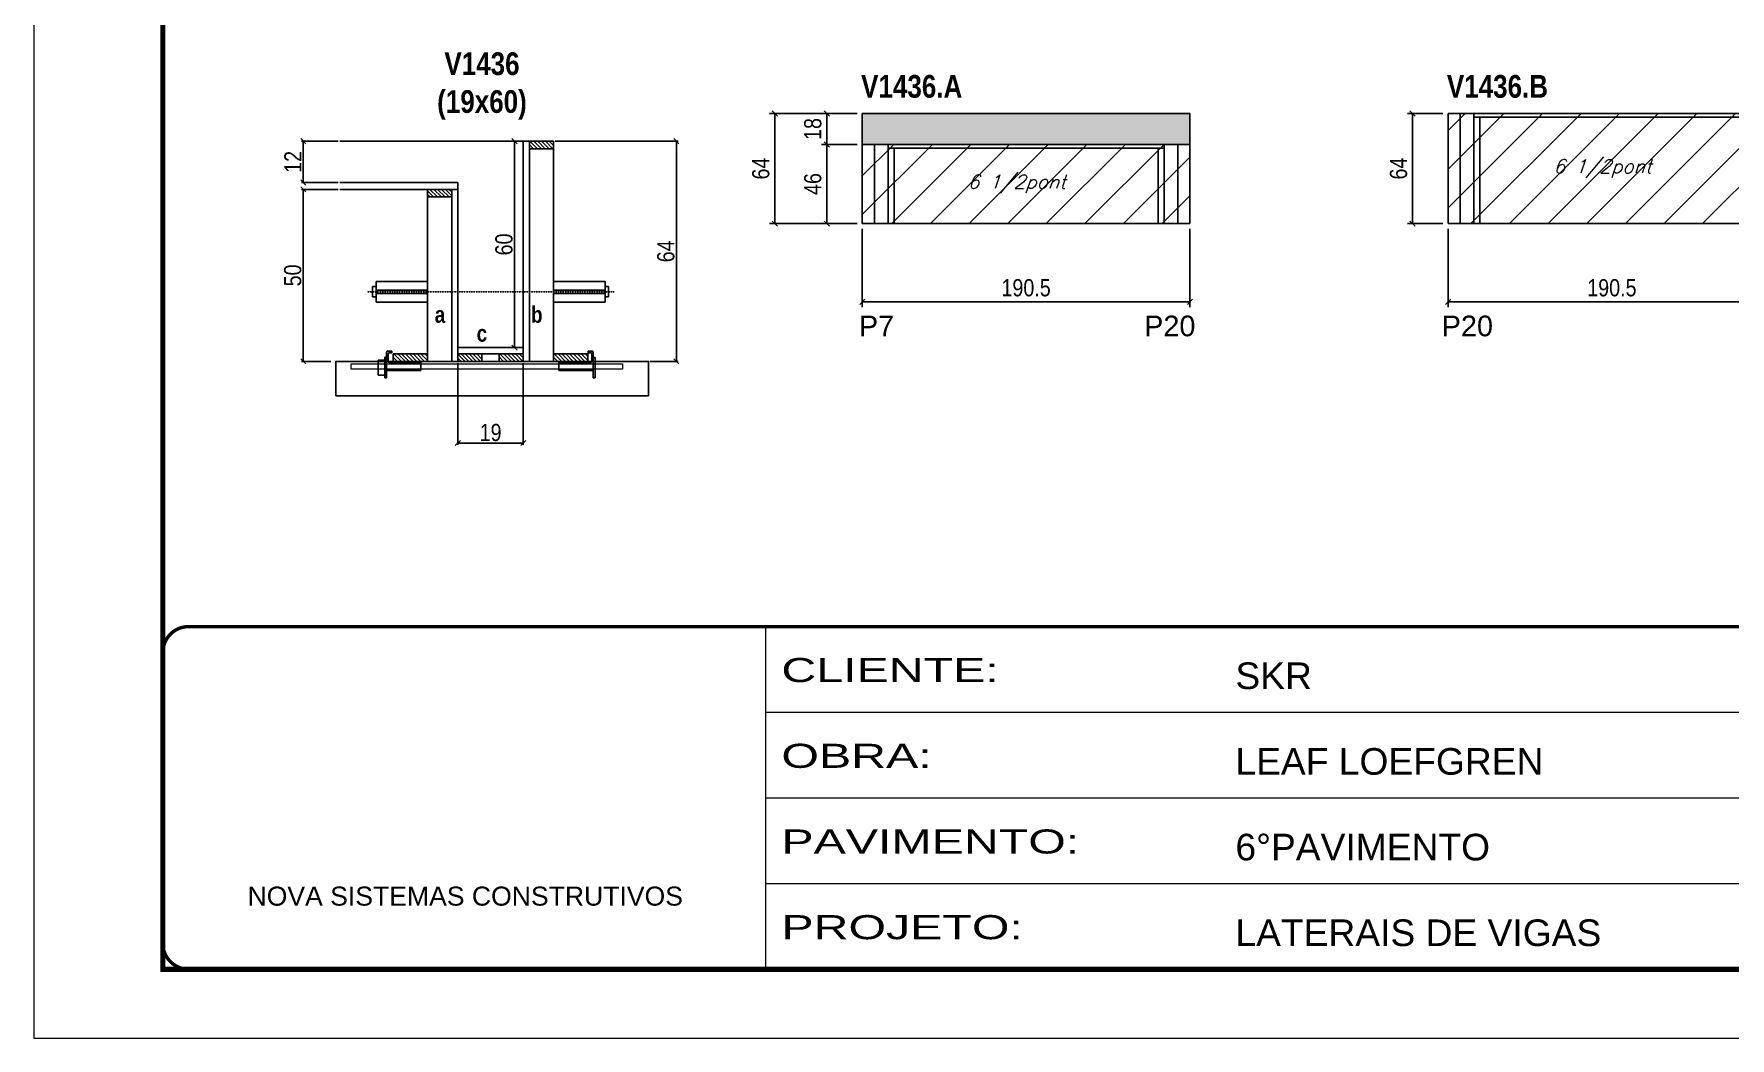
# Model space of a CAD drawing. Extents: x 3309 to 9563, y -2522 to 14608.
# Drawn here: x 8078 to 9064, y 6666 to 7250 of the extents above; entities that cross this region are included whole.
import ezdxf

# ---------------------------------------------------------------- set-up
doc = ezdxf.new("R2010")
doc.units = 0
for name, pattern in [('CONTINUO', [0]), ('DASHED', [0.75, 0.5, -0.25]), ('HIDDEN', [0.375, 0.25, -0.125])]:
    doc.linetypes.add(name, pattern=pattern)
for name, color, linetype in [('5', 5, 'Continuous'), ('barrote', 251, 'Continuous'), ('COTA', 241, 'Continuous'), ('detalhes', 4, 'Continuous'), ('NOMENCLATURA', 7, 'Continuous'), ('Painéis', 200, 'Continuous'), ('presilha', 1, 'Continuous'), ('SARR_2.2x10', 60, 'Continuous'), ('SARR_2.2x7', 40, 'Continuous'), ('SARR_3.5x7', 81, 'Continuous'), ('TENSOR', 3, 'Continuous'), ('texto', 7, 'Continuous')]:
    doc.layers.add(name, color=color, linetype=linetype)
for name, color, linetype, lineweight in [('CONCRETO', 251, 'Continuous', 25), ('Folhas', 255, 'Continuous', 9), ('Hachura', 251, 'Continuous', 9), ('SARRAFO DE PRESSAO', 251, 'DASHED', 9), ('SCO-___-LAJ', 2, 'Continuous', 0)]:
    doc.layers.add(name, color=color, linetype=linetype, lineweight=lineweight)
doc.styles.add('ARIAL', font='arial.ttf')
doc.styles.add('COTA TECNICA', font='techl___.ttf', dxfattribs={"height": 10})
doc.styles.add('COTA TECNICA 2X', font='techl___.ttf', dxfattribs={"height": 10})
doc.styles.add('Romans', font='romans.shx')
doc.styles.get("Standard").update_dxf_attribs({"font": 'arial.ttf'})
doc.styles.add('TECNICA', font='techb___.ttf', dxfattribs={"height": 10})
doc.styles.add('Tecnologia', font='')
doc.styles.get('Tecnologia').set_extended_font_data('Forgotten Futurist')
doc.dimstyles.new('PAINEL', dxfattribs={"dimtxt": 10, "dimasz": 3, "dimexe": 3, "dimexo": 3, "dimgap": 3, "dimtad": 1, "dimdec": 1, "dimzin": 12, "dimdsep": 46, "dimtxsty": 'COTA TECNICA', "dimblk1": 'OBLIQUE', "dimblk2": 'OBLIQUE', "dimsah": 1, "dimcen": 0.9, "dimclrd": 4, "dimclre": 4, "dimclrt": 240, "dimadec": 1, "dimazin": 3, "dimtfac": 1, "dimtdec": 1, "dimtmove": 0, "dimatfit": 3, "dimfxl": 1, "dimtolj": 1, "dimtzin": 12, "dimarcsym": 0})
doc.dimstyles.new('SECAO', dxfattribs={"dimscale": 0.333333, "dimtxt": 5, "dimasz": 9, "dimexe": 3, "dimexo": 3, "dimgap": 3, "dimtad": 1, "dimdec": 1, "dimlfac": 0.5, "dimzin": 12, "dimdsep": 46, "dimtxsty": 'COTA TECNICA 2X', "dimblk1": 'OBLIQUE', "dimblk2": 'OBLIQUE', "dimsah": 1, "dimcen": 0.9, "dimclrd": 4, "dimclre": 4, "dimclrt": 240, "dimadec": 1, "dimazin": 3, "dimtfac": 1, "dimtdec": 1, "dimtmove": 0, "dimatfit": 3, "dimfxl": 1, "dimtolj": 1, "dimtzin": 12, "dimarcsym": 0})
pattern_1 = [(135, (41559.9629, -116452.3423), (-1.122532015, -1.122532015), [])]

# ---------------------------------------------------------------- blocks, each defined once
blk = doc.blocks.new('9999999999')
at = {"color": 30, "linetype": 'CONTINUO'}
for p, q in [((98564.56, 34230.21), (98564.56, 34429.45)), ((98564.56, 34379.64), (99583.98, 34379.64)), ((98564.56, 34329.83), (99487.98, 34329.83)), ((98564.56, 34280.02), (99487.98, 34280.02))]:
    blk.add_line(p, q, dxfattribs=at)
at = {"color": 30, "linetype": 'CONTINUO', "const_width": 2}
blk.add_lwpolyline([(99583.98, 34230.21), (99583.98, 34414.45, 0.414214), (99568.98, 34429.45), (98228.98, 34429.45, 0.414214), (98213.98, 34414.45), (98213.98, 34245.21, 0.414214), (98228.98, 34230.21), (99583.98, 34230.21)], format="xyb", dxfattribs=at)
at = {"layer": 'Folhas'}
blk.add_lwpolyline([(98138.98, 34190.21), (99623.98, 34190.21), (99623.98, 35240.21), (98138.98, 35240.21)], close=True, dxfattribs=at)
at = {"layer": 'Folhas', "color": 30, "const_width": 3}
blk.add_lwpolyline([(98213.98, 34230.21), (99583.98, 34230.21), (99583.98, 35200.21), (98213.98, 35200.21)], close=True, dxfattribs=at)
at = {"color": 7, "linetype": 'Continuous', "ltscale": 5, "style": 'ARIAL'}
for s, height, p in [('SKR', 15.483, (98837.68, 34393.13)), ('LEAF LOEFGREN', 15.4829, (98837.68, 34343.32)), ('6°PAVIMENTO', 15.4829, (98837.68, 34293.51)), ('NOVA SISTEMAS CONSTRUTIVOS', 11.0592, (98263.19, 34267.21)), ('LATERAIS DE VIGAS', 15.4829, (98837.68, 34243.7))]:
    blk.add_text(s, height=height, dxfattribs=at).set_placement(p)
at = {"layer": 'Folhas', "color": 7, "style": 'Tecnologia', "width": 1.5}
for s, p in [('CLIENTE:', (98573.65, 34397.17)), ('OBRA:', (98573.65, 34347.31)), ('PAVIMENTO:', (98573.65, 34297.5)), ('PROJETO:', (98573.65, 34247.69))]:
    blk.add_text(s, height=14, dxfattribs=at).set_placement(p)
blk = doc.blocks.new('_Oblique')
at = {"color": 0, "linetype": 'ByBlock', "lineweight": -2}
blk.add_line((-0.5, -0.5), (0.5, 0.5), dxfattribs=at)
blk = doc.blocks.new('*D2450')
at = {"layer": 'COTA', "color": 4, "lineweight": -2, "transparency": 16777216}
for p, q in [((8324.42, 7058.83), (8324.42, 7011.36)), ((8362.42, 7058.83), (8362.42, 7011.36)), ((8362.42, 7012.36), (8324.42, 7012.36))]:
    blk.add_line(p, q, dxfattribs=at)
at = {"layer": 'Defpoints', "color": 0, "transparency": 16777216}
for p in [(8324.42, 7059.83), (8362.42, 7059.83), (8324.42, 7012.36)]:
    blk.add_point(p, dxfattribs=at)
at = {"layer": 'COTA', "color": 4, "lineweight": -2, "transparency": 16777216, "xscale": 3, "yscale": 3, "zscale": 3, "rotation": 180}
blk.add_blockref('_Oblique', (8324.42, 7012.36), dxfattribs=at)
at = {"layer": 'COTA', "color": 4, "lineweight": -2, "transparency": 16777216, "xscale": 3, "yscale": 3, "zscale": 3}
blk.add_blockref('_Oblique', (8362.42, 7012.36), dxfattribs=at)
at = {"layer": 'COTA', "color": 240, "transparency": 16777216, "insert": (8343.42, 7018.44), "char_height": 10, "attachment_point": 5, "style": 'COTA TECNICA 2X'}
blk.add_mtext('\\A1;19', dxfattribs=at)
blk = doc.blocks.new('PRESILHA METÁLICA 1')
at = {"layer": 'presilha'}
for p, q in [((6, 15.5), (7.5, 15.5)), ((6, -2.5), (6, 15.5)), ((7.5, 10.6), (7.5, 19.9)), ((7.5, 15.5), (7.5, -2.5)), ((12, 21), (8.6, 21)), ((9, 11.6), (9, 18.9)), ((12, 19.5), (9.6, 19.5)), ((12, 21), (12, 19.5)), ((0, 13), (6, 13)), ((0, 13), (0, 0)), ((6, 0), (0, 0)), ((6, 13), (6, 0)), ((37.5, 4.1), (7.5, 4.1)), ((37.5, 11), (9.6, 11)), ((37.5, 11), (37.5, 4.1)), ((7.5, -2.5), (6, -2.5))]:
    blk.add_line(p, q, dxfattribs=at)
for centre, radius, start, end in [((8.6, 19.9), 1.14, 90, 180), ((9.6, 18.9), 0.57, 90, 180), ((9.6, 11.6), 0.57, 180, 270)]:
    blk.add_arc(centre, radius, start, end, dxfattribs=at)
blk = doc.blocks.new('PRESILHA METÁLICA 2')
at = {"layer": 'presilha'}
for p, q in [((-5.2, 23.5), (-5.2, 22)), ((-5.2, 23.5), (-1.9, 23.5)), ((-5.2, 22), (-2.8, 22)), ((-2.2, 14.1), (-2.2, 21.4)), ((0.8, 18), (-0.8, 18)), ((-0.8, 18), (-0.8, 0)), ((-0.8, 14.6), (-0.8, 22.4)), ((0.8, 0), (0.8, 18)), ((-30.8, 13.5), (-30.8, 6.6)), ((-30.8, 13.5), (-2.8, 13.5)), ((-30.8, 6.6), (-0.8, 6.6)), ((-0.8, 0), (0.8, 0))]:
    blk.add_line(p, q, dxfattribs=at)
for centre, radius, start, end in [((-2.8, 21.4), 0.57, 0, 90), ((-1.9, 22.4), 1.14, 0, 90), ((-2.8, 14.1), 0.57, 270, 0)]:
    blk.add_arc(centre, radius, start, end, dxfattribs=at)
blk = doc.blocks.new('*D2451')
at = {"layer": 'COTA', "color": 4, "lineweight": -2, "transparency": 16777216}
for p, q in [((8381.02, 7187.83), (8452.47, 7187.83)), ((8451.47, 7187.83), (8451.47, 7059.83)), ((8436.24, 7059.83), (8452.47, 7059.83))]:
    blk.add_line(p, q, dxfattribs=at)
at = {"layer": 'Defpoints', "color": 0, "transparency": 16777216}
for p in [(8380.02, 7187.83), (8435.24, 7059.83), (8451.47, 7059.83)]:
    blk.add_point(p, dxfattribs=at)
at = {"layer": 'COTA', "color": 4, "lineweight": -2, "transparency": 16777216, "xscale": 3, "yscale": 3, "zscale": 3}
for p, rotation in [((8451.47, 7187.83), 90), ((8451.47, 7059.83), 270)]:
    blk.add_blockref('_Oblique', p, dxfattribs=dict(at, rotation=rotation))
at = {"layer": 'COTA', "color": 240, "transparency": 16777216, "insert": (8445.37, 7123.83), "char_height": 10, "attachment_point": 5, "rotation": 90, "style": 'COTA TECNICA 2X'}
blk.add_mtext('\\A1;64', dxfattribs=at)
blk = doc.blocks.new('*D2452')
at = {"layer": 'COTA', "color": 4, "lineweight": -2, "transparency": 16777216}
for p, q in [((8254.73, 7159.83), (8233.51, 7159.83)), ((8234.51, 7159.83), (8234.51, 7059.83)), ((8250.61, 7059.83), (8233.51, 7059.83))]:
    blk.add_line(p, q, dxfattribs=at)
at = {"layer": 'Defpoints', "color": 0, "transparency": 16777216}
for p in [(8255.73, 7159.83), (8234.51, 7059.83), (8251.61, 7059.83)]:
    blk.add_point(p, dxfattribs=at)
at = {"layer": 'COTA', "color": 4, "lineweight": -2, "transparency": 16777216, "xscale": 3, "yscale": 3, "zscale": 3}
for p, rotation in [((8234.51, 7159.83), 90), ((8234.51, 7059.83), 270)]:
    blk.add_blockref('_Oblique', p, dxfattribs=dict(at, rotation=rotation))
at = {"layer": 'COTA', "color": 240, "transparency": 16777216, "insert": (8228.4, 7109.83), "char_height": 10, "attachment_point": 5, "rotation": 90, "style": 'COTA TECNICA 2X'}
blk.add_mtext('\\A1;50', dxfattribs=at)
blk = doc.blocks.new('*D2453')
at = {"layer": 'COTA', "color": 4, "lineweight": -2, "transparency": 16777216}
for p, q in [((8361.42, 7187.83), (8356.35, 7187.83)), ((8357.35, 7067.83), (8357.35, 7187.83)), ((8361.42, 7067.83), (8356.35, 7067.83))]:
    blk.add_line(p, q, dxfattribs=at)
at = {"layer": 'Defpoints', "color": 0, "transparency": 16777216}
for p in [(8357.35, 7187.83), (8362.42, 7187.83), (8362.42, 7067.83)]:
    blk.add_point(p, dxfattribs=at)
at = {"layer": 'COTA', "color": 4, "lineweight": -2, "transparency": 16777216, "xscale": 3, "yscale": 3, "zscale": 3}
for p, rotation in [((8357.35, 7187.83), 90), ((8357.35, 7067.83), 270)]:
    blk.add_blockref('_Oblique', p, dxfattribs=dict(at, rotation=rotation))
at = {"layer": 'COTA', "color": 240, "transparency": 16777216, "insert": (8351.25, 7127.83), "char_height": 10, "attachment_point": 5, "rotation": 90, "style": 'COTA TECNICA 2X'}
blk.add_mtext('\\A1;60', dxfattribs=at)
blk = doc.blocks.new('*D2454')
at = {"layer": 'COTA', "color": 4, "lineweight": -2, "transparency": 16777216}
for p, q in [((8254.73, 7187.83), (8233.51, 7187.83)), ((8234.51, 7163.83), (8234.51, 7187.83)), ((8254.73, 7163.83), (8233.51, 7163.83))]:
    blk.add_line(p, q, dxfattribs=at)
at = {"layer": 'Defpoints', "color": 0, "transparency": 16777216}
for p in [(8234.51, 7187.83), (8255.73, 7187.83), (8255.73, 7163.83)]:
    blk.add_point(p, dxfattribs=at)
at = {"layer": 'COTA', "color": 4, "lineweight": -2, "transparency": 16777216, "xscale": 3, "yscale": 3, "zscale": 3}
for p, rotation in [((8234.51, 7187.83), 90), ((8234.51, 7163.83), 270)]:
    blk.add_blockref('_Oblique', p, dxfattribs=dict(at, rotation=rotation))
at = {"layer": 'COTA', "color": 240, "transparency": 16777216, "insert": (8228.45, 7175.83), "char_height": 10, "attachment_point": 5, "rotation": 90, "style": 'COTA TECNICA 2X'}
blk.add_mtext('\\A1;12', dxfattribs=at)
blk = doc.blocks.new('*D2457')
at = {"layer": 'COTA', "color": 4, "lineweight": -2, "transparency": 16777216}
for p, q in [((8556.6, 7185.95), (8535.92, 7185.95)), ((8538.92, 7139.95), (8538.92, 7185.95)), ((8556.6, 7139.95), (8535.92, 7139.95))]:
    blk.add_line(p, q, dxfattribs=at)
at = {"layer": 'Defpoints', "color": 0, "transparency": 16777216}
for p in [(8538.92, 7185.95), (8559.6, 7185.95), (8559.6, 7139.95)]:
    blk.add_point(p, dxfattribs=at)
at = {"layer": 'COTA', "color": 4, "lineweight": -2, "transparency": 16777216, "xscale": 3, "yscale": 3, "zscale": 3}
for p, rotation in [((8538.92, 7185.95), 90), ((8538.92, 7139.95), 270)]:
    blk.add_blockref('_Oblique', p, dxfattribs=dict(at, rotation=rotation))
at = {"layer": 'COTA', "color": 240, "transparency": 16777216, "insert": (8530.82, 7162.95), "char_height": 10, "attachment_point": 5, "rotation": 90, "style": 'COTA TECNICA'}
blk.add_mtext('\\A1;46', dxfattribs=at)
blk = doc.blocks.new('*D2458')
at = {"layer": 'COTA', "color": 4, "lineweight": -2, "transparency": 16777216}
for p, q in [((8559.6, 7136.95), (8559.6, 7091.45)), ((8750.1, 7136.95), (8750.1, 7091.45)), ((8559.6, 7094.45), (8750.1, 7094.45))]:
    blk.add_line(p, q, dxfattribs=at)
at = {"layer": 'Defpoints', "color": 0, "transparency": 16777216}
for p in [(8559.6, 7139.95), (8750.1, 7139.95), (8750.1, 7094.45)]:
    blk.add_point(p, dxfattribs=at)
at = {"layer": 'COTA', "color": 4, "lineweight": -2, "transparency": 16777216, "xscale": 3, "yscale": 3, "zscale": 3, "rotation": 180}
blk.add_blockref('_Oblique', (8559.6, 7094.45), dxfattribs=at)
at = {"layer": 'COTA', "color": 4, "lineweight": -2, "transparency": 16777216, "xscale": 3, "yscale": 3, "zscale": 3}
blk.add_blockref('_Oblique', (8750.1, 7094.45), dxfattribs=at)
at = {"layer": 'COTA', "color": 240, "transparency": 16777216, "insert": (8654.85, 7102.59), "char_height": 10, "attachment_point": 5, "style": 'COTA TECNICA'}
blk.add_mtext('\\A1;190.5', dxfattribs=at)
blk = doc.blocks.new('*D2455')
at = {"layer": 'COTA', "color": 4, "lineweight": -2, "transparency": 16777216}
for p, q in [((8556.6, 7203.95), (8535.92, 7203.95)), ((8538.92, 7185.95), (8538.92, 7203.95)), ((8556.6, 7185.95), (8535.92, 7185.95))]:
    blk.add_line(p, q, dxfattribs=at)
at = {"layer": 'Defpoints', "color": 0, "transparency": 16777216}
for p in [(8538.92, 7203.95), (8559.6, 7203.95), (8559.6, 7185.95)]:
    blk.add_point(p, dxfattribs=at)
at = {"layer": 'COTA', "color": 4, "lineweight": -2, "transparency": 16777216, "xscale": 3, "yscale": 3, "zscale": 3}
for p, rotation in [((8538.92, 7203.95), 90), ((8538.92, 7185.95), 270)]:
    blk.add_blockref('_Oblique', p, dxfattribs=dict(at, rotation=rotation))
at = {"layer": 'COTA', "color": 240, "transparency": 16777216, "insert": (8530.83, 7194.95), "char_height": 10, "attachment_point": 5, "rotation": 90, "style": 'COTA TECNICA'}
blk.add_mtext('\\A1;18', dxfattribs=at)
blk = doc.blocks.new('*D2456')
at = {"layer": 'COTA', "color": 4, "lineweight": -2, "transparency": 16777216}
for p, q in [((8556.6, 7203.95), (8505.69, 7203.95)), ((8508.69, 7139.95), (8508.69, 7203.95)), ((8556.6, 7139.95), (8505.69, 7139.95))]:
    blk.add_line(p, q, dxfattribs=at)
at = {"layer": 'Defpoints', "color": 0, "transparency": 16777216}
for p in [(8508.69, 7203.95), (8559.6, 7203.95), (8559.6, 7139.95)]:
    blk.add_point(p, dxfattribs=at)
at = {"layer": 'COTA', "color": 4, "lineweight": -2, "transparency": 16777216, "xscale": 3, "yscale": 3, "zscale": 3}
for p, rotation in [((8508.69, 7203.95), 90), ((8508.69, 7139.95), 270)]:
    blk.add_blockref('_Oblique', p, dxfattribs=dict(at, rotation=rotation))
at = {"layer": 'COTA', "color": 240, "transparency": 16777216, "insert": (8500.59, 7171.95), "char_height": 10, "attachment_point": 5, "rotation": 90, "style": 'COTA TECNICA'}
blk.add_mtext('\\A1;64', dxfattribs=at)
blk = doc.blocks.new('*D2459')
at = {"layer": 'COTA', "color": 4, "lineweight": -2, "transparency": 16777216}
for p, q in [((8897.24, 7203.95), (8876.55, 7203.95)), ((8879.55, 7139.95), (8879.55, 7203.95)), ((8897.24, 7139.95), (8876.55, 7139.95))]:
    blk.add_line(p, q, dxfattribs=at)
at = {"layer": 'Defpoints', "color": 0, "transparency": 16777216}
for p in [(8879.55, 7203.95), (8900.24, 7203.95), (8900.24, 7139.95)]:
    blk.add_point(p, dxfattribs=at)
at = {"layer": 'COTA', "color": 4, "lineweight": -2, "transparency": 16777216, "xscale": 3, "yscale": 3, "zscale": 3}
for p, rotation in [((8879.55, 7203.95), 90), ((8879.55, 7139.95), 270)]:
    blk.add_blockref('_Oblique', p, dxfattribs=dict(at, rotation=rotation))
at = {"layer": 'COTA', "color": 240, "transparency": 16777216, "insert": (8871.45, 7171.95), "char_height": 10, "attachment_point": 5, "rotation": 90, "style": 'COTA TECNICA'}
blk.add_mtext('\\A1;64', dxfattribs=at)
blk = doc.blocks.new('*D2460')
at = {"layer": 'COTA', "color": 4, "lineweight": -2, "transparency": 16777216}
for p, q in [((8900.24, 7136.95), (8900.24, 7091.45)), ((9090.74, 7136.95), (9090.74, 7091.45)), ((8900.24, 7094.45), (9090.74, 7094.45))]:
    blk.add_line(p, q, dxfattribs=at)
at = {"layer": 'Defpoints', "color": 0, "transparency": 16777216}
for p in [(8900.24, 7139.95), (9090.74, 7139.95), (9090.74, 7094.45)]:
    blk.add_point(p, dxfattribs=at)
at = {"layer": 'COTA', "color": 4, "lineweight": -2, "transparency": 16777216, "xscale": 3, "yscale": 3, "zscale": 3, "rotation": 180}
blk.add_blockref('_Oblique', (8900.24, 7094.45), dxfattribs=at)
at = {"layer": 'COTA', "color": 4, "lineweight": -2, "transparency": 16777216, "xscale": 3, "yscale": 3, "zscale": 3}
blk.add_blockref('_Oblique', (9090.74, 7094.45), dxfattribs=at)
at = {"layer": 'COTA', "color": 240, "transparency": 16777216, "insert": (8995.49, 7102.59), "char_height": 10, "attachment_point": 5, "style": 'COTA TECNICA'}
blk.add_mtext('\\A1;190.5', dxfattribs=at)

msp = doc.modelspace()

# ---------------------------------------------------------------- hatches: boundary and pattern name
at = {"layer": 'COTA'}
h = msp.add_hatch(dxfattribs=at)
h.set_pattern_fill('AR-CONC', color=256, scale=0.03)
h.set_pattern_definition([(50, (-331.162, -1553.412), (5.46554, -0.4781726), [0.5715, -6.2865]), (355, (-331.162, -1553.412), (-1.0573026, 5.7317054), [0.4572, -5.0292175]), (100.451445, (-330.7065, -1553.4517), (4.4082374, 5.2535326), [0.4857003, -5.3427073]), (46.1842, (-331.162, -1551.888), (8.1323712, -1.26127), [0.85725, -9.42975]), (96.63556, (-330.484, -1551.993), (7.122124, 7.4227837), [0.7285507, -8.014068]), (351.18415, (-331.162, -1551.888), (7.122124, 7.422784), [0.685799, -7.543792]), (21, (-330.4, -1552.269), (4.5484317, -3.067956), [0.5715, -6.2865]), (326, (-330.4, -1552.269), (1.8540609, 5.525639), [0.4572, -5.0292]), (71.451445, (-330.021, -1552.5245), (6.4024926, 2.457683), [0.4857003, -5.3426981]), (37.5, (-331.162, -1553.4118), (0.0926581, 2.53665117), [0, -4.96824, 0, -5.1054, 0, -5.04825]), (7.5, (-331.162, -1553.4118), (2.0045899, 3.00541724), [0, -2.91084, 0, -4.85394, 0, -1.92405]), (327.5, (-332.8613, -1553.4118), (4.06771786, -0.17186232), [0, -1.905, 0, -5.9436, 0, -7.8867]), (317.5, (-333.6233, -1553.4118), (4.4438754, 0.7627947), [0, -2.4765, 0, -3.94716, 0, -5.6007])])
h.paths.add_polyline_path([(8559.6, 7203.95), (8559.6, 7185.95), (8750.1, 7185.95), (8750.1, 7203.95)])
at = {"layer": 'Hachura'}
h = msp.add_hatch(dxfattribs=at)
h.set_pattern_fill('ANSI31', color=256, scale=5)
h.paths.add_polyline_path([(8750.1, 7139.95), (8750.1, 7185.95), (8559.6, 7185.95), (8559.6, 7139.95)])
h.paths.add_polyline_path([(9090.74, 7139.95), (9090.74, 7203.95), (8900.24, 7203.95), (8900.24, 7139.95)])
at = {"layer": 'SARR_2.2x10'}
h = msp.add_hatch(dxfattribs=at)
h.set_pattern_fill('ANSI31', color=256, scale=0.5, angle=90)
h.set_pattern_definition([(135, (41480.3629, -116452.3423), (-1.122532015, -1.122532015), [])])
h.paths.add_polyline_path([(8286.82, 7064.23), (8286.82, 7059.83), (8306.82, 7059.83), (8306.82, 7064.23)])
h = msp.add_hatch(dxfattribs=at)
h.set_pattern_fill('ANSI31', color=256, scale=0.5, angle=90)
h.set_pattern_definition([(135, (41573.5629, -116452.3423), (-1.122532015, -1.122532015), [])])
h.paths.add_polyline_path([(8380.02, 7064.23), (8380.02, 7059.83), (8400.02, 7059.83), (8400.02, 7064.23)])
at = {"layer": 'SARR_2.2x7'}
h = msp.add_hatch(dxfattribs=at)
h.set_pattern_fill('ANSI31', color=256, scale=0.5, angle=90)
h.set_pattern_definition([(135, (41494.3629, -116328.7423), (-1.122532015, -1.122532015), [])])
h.paths.add_polyline_path([(8366.02, 7187.83), (8366.02, 7183.43), (8380.02, 7183.43), (8380.02, 7187.83)])
h = msp.add_hatch(dxfattribs=at)
h.set_pattern_fill('ANSI31', color=256, scale=0.5, angle=90)
h.set_pattern_definition([(135, (41474.3629, -116356.7423), (-1.122532015, -1.122532015), [])])
h.paths.add_polyline_path([(8320.82, 7159.83), (8320.82, 7155.43), (8306.82, 7155.43), (8306.82, 7159.83)])
h = msp.add_hatch(dxfattribs=at)
h.set_pattern_fill('ANSI31', color=256, scale=0.5, angle=90)
h.set_pattern_definition(pattern_1)
h.paths.add_polyline_path([(8338.42, 7059.83), (8338.42, 7064.23), (8324.42, 7064.23), (8324.42, 7059.83)])
h = msp.add_hatch(dxfattribs=at)
h.set_pattern_fill('ANSI31', color=256, scale=0.5, angle=90)
h.set_pattern_definition(pattern_1)
h.paths.add_polyline_path([(8348.42, 7064.23), (8348.42, 7059.83), (8362.42, 7059.83), (8362.42, 7064.23)])

# ---------------------------------------------------------------- linework, layer by layer
at = {"ltscale": 3}
for p, q in [((8274.82, 7103.28), (8274.82, 7097.28)), ((8276.82, 7103.28), (8274.82, 7103.28)), ((8276.82, 7106.28), (8276.82, 7094.28)), ((8276.82, 7106.28), (8306.82, 7106.28)), ((8410.02, 7106.28), (8380.02, 7106.28)), ((8410.02, 7106.28), (8410.02, 7094.28)), ((8412.02, 7103.28), (8410.02, 7103.28)), ((8412.02, 7103.28), (8412.02, 7097.28)), ((8276.82, 7097.28), (8274.82, 7097.28)), ((8306.82, 7101.28), (8276.82, 7101.28)), ((8306.82, 7099.28), (8276.82, 7099.28)), ((8276.82, 7094.28), (8306.82, 7094.28)), ((8380.02, 7101.28), (8410.02, 7101.28)), ((8380.02, 7099.28), (8410.02, 7099.28)), ((8410.02, 7094.28), (8380.02, 7094.28)), ((8410.02, 7097.28), (8412.02, 7097.28))]:
    msp.add_line(p, q, dxfattribs=at)
at = {"layer": 'barrote'}
msp.add_lwpolyline([(8253.37, 7039.83), (8435.29, 7039.83), (8435.29, 7059.83), (8253.37, 7059.83)], close=True, dxfattribs=at)
at = {"layer": 'CONCRETO', "linetype": 'Continuous'}
msp.add_line((8255.73, 7187.83), (8362.42, 7187.83), dxfattribs=at)
at = {"layer": 'COTA'}
for p, q in [((8559.6, 7185.95, 0), (8559.6, 7203.95, 0)), ((8559.6, 7203.95, 0), (8750.1, 7203.95, 0)), ((8750.1, 7203.95, 0), (8750.1, 7185.95, 0))]:
    msp.add_line(p, q, dxfattribs=at)
at = {"layer": 'detalhes', "color": 250}
msp.add_line((8253.37, 7039.83), (8253.37, 7059.83), dxfattribs=at)
at = {"layer": 'Painéis', "linetype": 'ByBlock'}
for p, q in [((8900.24, 7139.95, 0), (8900.24, 7203.95, 0)), ((8900.24, 7203.95, 0), (9090.74, 7203.95, 0)), ((8559.6, 7139.95, 0), (8559.6, 7185.95, 0)), ((8559.6, 7185.95, 0), (8750.1, 7185.95, 0)), ((8750.1, 7185.95, 0), (8750.1, 7139.95, 0)), ((8750.1, 7139.95, 0), (8559.6, 7139.95, 0)), ((9090.74, 7139.95, 0), (8900.24, 7139.95, 0))]:
    msp.add_line(p, q, dxfattribs=at)
at = {"layer": 'Painéis', "linetype": 'Continuous'}
for points in [[(8366.02, 7059.83), (8366.02, 7187.83), (8362.42, 7187.83), (8362.42, 7059.83)], [(8320.82, 7059.83), (8320.82, 7159.83), (8324.42, 7159.83), (8324.42, 7059.83)], [(8362.42, 7067.83), (8324.42, 7067.83), (8324.42, 7064.23), (8362.42, 7064.23)]]:
    msp.add_lwpolyline(points, close=True, dxfattribs=at)
at = {"layer": 'Painéis', "linetype": 'Continuous', "elevation": 0}
msp.add_lwpolyline([(8255.73, 7159.83), (8324.42, 7159.83), (8324.42, 7163.83), (8255.73, 7163.83)], dxfattribs=at)
at = {"layer": 'SARR_2.2x10'}
for points in [[(8286.82, 7064.23), (8306.82, 7064.23), (8306.82, 7059.83), (8286.82, 7059.83)], [(8380.02, 7064.23), (8400.02, 7064.23), (8400.02, 7059.83), (8380.02, 7059.83)]]:
    msp.add_lwpolyline(points, close=True, dxfattribs=at)
at = {"layer": 'SARR_2.2x7', "linetype": 'Continuous'}
for p, q in [((8907.24, 7139.95, 0), (8907.24, 7203.95, 0)), ((8915.24, 7201.75, 0), (9075.74, 7201.75, 0)), ((8566.6, 7139.95, 0), (8566.6, 7185.95, 0)), ((8574.6, 7183.75, 0), (8735.1, 7183.75, 0)), ((8743.1, 7139.95, 0), (8743.1, 7185.95, 0))]:
    msp.add_line(p, q, dxfattribs=at)
at = {"layer": 'SARR_2.2x7', "elevation": 0}
for points in [[(8380.02, 7187.83), (8366.02, 7187.83), (8366.02, 7183.43), (8380.02, 7183.43)], [(8306.82, 7159.83), (8320.82, 7159.83), (8320.82, 7155.43), (8306.82, 7155.43)]]:
    msp.add_lwpolyline(points, close=True, dxfattribs=at)
at = {"layer": 'SARR_2.2x7'}
for points in [[(8324.42, 7064.23), (8338.42, 7064.23), (8338.42, 7059.83), (8324.42, 7059.83)], [(8362.42, 7064.23), (8348.42, 7064.23), (8348.42, 7059.83), (8362.42, 7059.83)]]:
    msp.add_lwpolyline(points, close=True, dxfattribs=at)
at = {"layer": 'SARR_3.5x7'}
for p, q in [((8915.24, 7203.95, 0), (8915.24, 7139.95, 0)), ((8918.74, 7201.75, 0), (8918.74, 7139.95, 0)), ((8574.6, 7185.95, 0), (8574.6, 7139.95, 0)), ((8578.1, 7183.75, 0), (8578.1, 7139.95, 0)), ((8731.6, 7183.75, 0), (8731.6, 7139.95, 0)), ((8735.1, 7185.95, 0), (8735.1, 7139.95, 0))]:
    msp.add_line(p, q, dxfattribs=at)
for points in [[(8366.02, 7183.43), (8380.02, 7183.43), (8380.02, 7059.83), (8366.02, 7059.83)], [(8320.82, 7155.43), (8306.82, 7155.43), (8306.82, 7059.83), (8320.82, 7059.83)]]:
    msp.add_lwpolyline(points, close=True, dxfattribs=at)
at = {"layer": 'SCO-___-LAJ', "color": 1}
msp.add_lwpolyline([(8262.37, 7058.49), (8420.21, 7058.49), (8420.21, 7055.29), (8262.37, 7055.29)], close=True, dxfattribs=at)
at = {"layer": 'TENSOR', "linetype": 'HIDDEN', "ltscale": 0.5}
msp.add_line((8271.82, 7100.28), (8415.33, 7100.28), dxfattribs=at)

# ---------------------------------------------------------------- block references
at = {"layer": 'presilha', "xscale": 0.6666666666666666, "yscale": 0.6666666666666666, "zscale": 0.6666666666666666}
for name, p in [('PRESILHA METÁLICA 1', (8277.96, 7051.86)), ('PRESILHA METÁLICA 2', (8403.7, 7050.19))]:
    msp.add_blockref(name, p, dxfattribs=at)
at = {"layer": 'SARRAFO DE PRESSAO', "color": 6, "linetype": 'ByBlock'}
msp.add_blockref('9999999999', (-90061.11, -27523.8), dxfattribs=at)

# ---------------------------------------------------------------- texts
at = {"layer": '5', "linetype": 'Continuous'}
for s, rotation, p in [('P7', 359.99996, (8557.6, 7074.44, 0)), ('P20', 359.99996, (8723.49, 7074.44, 0)), ('P20', 0.00004, (8896.53, 7074.44, 0))]:
    msp.add_text(s, height=12, rotation=rotation, dxfattribs=at).set_placement(p)
at = {"layer": 'detalhes', "style": 'TECNICA'}
for s, p in [('b', (8366.92, 7082.25)), ('a', (8310.95, 7082.27)), ('c', (8335.32, 7071.3))]:
    msp.add_text(s, height=9.6, dxfattribs=at).set_placement(p)
at = {"layer": 'NOMENCLATURA', "style": 'TECNICA'}
for s, p in [('V1436.A', (8558.89, 7213.14, 0)), ('V1436.B', (8899.52, 7213.14, 0))]:
    msp.add_text(s, height=13.2, dxfattribs=at).set_placement(p)
at = {"layer": 'NOMENCLATURA', "insert": (8338.42, 7239.52), "char_height": 13.2, "attachment_point": 2, "style": 'TECNICA'}
msp.add_mtext_dynamic_manual_height_columns('V1436\\P(19x60)', width=300.2766, gutter_width=1, heights=[0], dxfattribs=at)
at = {"layer": 'texto', "color": 2, "char_height": 8, "attachment_point": 5, "style": 'Romans'}
for insert in [(8989.99, 7171.95, 0), (8649.35, 7162.95, 0)]:
    msp.add_mtext('{\\Q19;\\C256;6 1/2pont}', dxfattribs=dict(at, insert=insert))

# ---------------------------------------------------------------- dimensions: what is measured, and where the dimension line sits
at = {"layer": 'COTA'}
for base, p1, p2, dimstyle, picture, middle in [((8508.69, 7203.95, 0), (8559.6, 7139.95, 0), (8559.6, 7203.95, 0), 'PAINEL', '*D2456', (8500.59, 7171.95, 0)), ((8538.92, 7203.95, 0), (8559.6, 7185.95, 0), (8559.6, 7203.95, 0), 'PAINEL', '*D2455', (8530.83, 7194.95, 0)), ((8879.55, 7203.95, 0), (8900.24, 7139.95, 0), (8900.24, 7203.95, 0), 'PAINEL', '*D2459', (8871.45, 7171.95, 0)), ((8234.51, 7187.83), (8255.73, 7163.83), (8255.73, 7187.83), 'SECAO', '*D2454', (8228.45, 7175.83)), ((8357.35, 7187.83), (8362.42, 7067.83), (8362.42, 7187.83), 'SECAO', '*D2453', (8351.25, 7127.83)), ((8451.47, 7059.83, 0), (8380.02, 7187.83), (8435.24, 7059.83, 0), 'SECAO', '*D2451', (8445.37, 7123.83, 0)), ((8538.92, 7185.95, 0), (8559.6, 7139.95, 0), (8559.6, 7185.95, 0), 'PAINEL', '*D2457', (8530.82, 7162.95, 0)), ((8234.51, 7059.83, 0), (8255.73, 7159.83), (8251.61, 7059.83, 0), 'SECAO', '*D2452', (8228.4, 7109.83, 0))]:
    dim = msp.add_linear_dim(base=base, p1=p1, p2=p2, angle=90, dimstyle=dimstyle, dxfattribs=at)
    dim.commit()
    dim.dimension.update_dxf_attribs({"geometry": picture, "text_midpoint": middle})
for base, p1, p2, picture, middle in [((8750.1, 7094.45, 0), (8559.6, 7139.95, 0), (8750.1, 7139.95, 0), '*D2458', (8654.85, 7102.59, 0)), ((9090.74, 7094.45, 0), (8900.24, 7139.95, 0), (9090.74, 7139.95, 0), '*D2460', (8995.49, 7102.59, 0))]:
    dim = msp.add_linear_dim(base=base, p1=p1, p2=p2, dimstyle='PAINEL', dxfattribs=at)
    dim.commit()
    dim.dimension.update_dxf_attribs({"geometry": picture, "text_midpoint": middle})
dim = msp.add_linear_dim(base=(8324.42, 7012.36), p1=(8362.42, 7059.83), p2=(8324.42, 7059.83), angle=180, dimstyle='SECAO', dxfattribs=at)
dim.commit()
dim.dimension.update_dxf_attribs({"geometry": '*D2450', "text_midpoint": (8343.42, 7012.36), "dimtype": 160})

doc.saveas('drawing.dxf')
